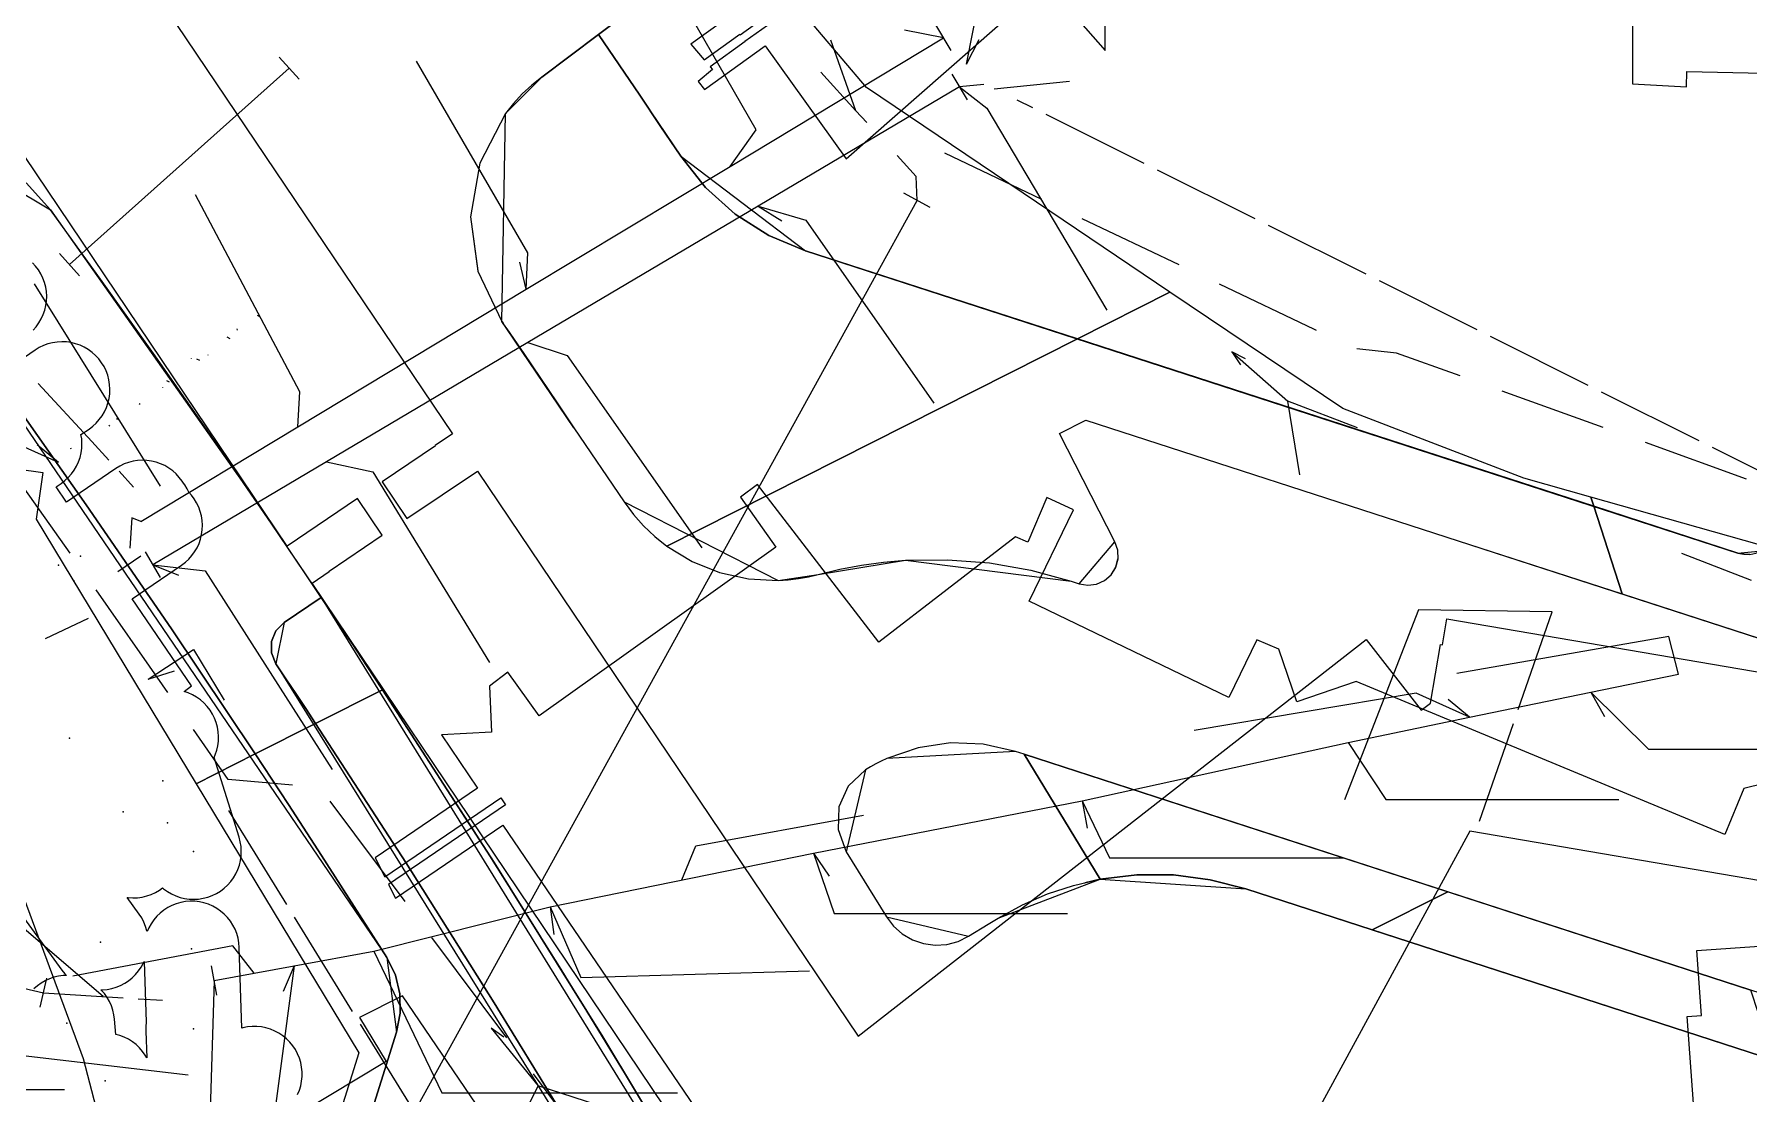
# Model space of a CAD drawing. Header units: metres. Extents: x -3782 to -2031, y 18790 to 19846.
# Drawn here: x -2155 to -2097.5, y 19440.9 to 19476.4 of the extents above; entities that cross this region are included whole.
import ezdxf

# ---------------------------------------------------------------- set-up
doc = ezdxf.new("R2010")
doc.units = ezdxf.units.M
for name, color, linetype in [('BOUNDARY', 7, 'Continuous'), ('CURB', 7, 'Continuous'), ('ELECTR_CABLE', 7, 'Continuous'), ('GRASS', 7, 'Continuous'), ('GROUND', 7, 'Continuous'), ('LOUNGER', 7, 'Continuous'), ('OVERHEAD_POWER_LINE', 7, 'Continuous'), ('ROAD', 7, 'Continuous'), ('SEWER', 7, 'Continuous'), ('SIDEWALK_PATH', 7, 'Continuous'), ('TREE', 7, 'Continuous'), ('WATER_PIPELINE', 7, 'Continuous')]:
    doc.layers.add(name, color=color, linetype=linetype)

msp = doc.modelspace()

# ---------------------------------------------------------------- linework, layer by layer
at = {"layer": 'BOUNDARY'}
msp.add_lwpolyline([(-2113.724, 19351.41), (-2114.618, 19359.509), (-2116.331, 19367.474), (-2118.845, 19375.224), (-2122.134, 19382.678), (-2126.164, 19389.758), (-2130.894, 19396.392), (-2136.274, 19402.511), (-2142.248, 19408.05), (-2148.755, 19412.954), (-2149.772, 19413.642), (-2149.79, 19416.457), (-2149.697, 19418.723), (-2150.151, 19426.606), (-2151.381, 19434.405), (-2153.373, 19442.046), (-2156.108, 19449.452), (-2159.561, 19456.553), (-2163.696, 19463.279), (-2165.05, 19465.255), (-2169.912, 19471.64), (-2171.675, 19473.729), (-2172.426, 19475.476), (-2174.146, 19480.033)], dxfattribs=at)
at = {"layer": 'CURB'}
for points in [[(-2136.109, 19476.368), (-2127.933, 19482.514)], [(-2139.222, 19473.717), (-2138.005, 19474.943), (-2136.109, 19476.368)], [(-2136.109, 19476.368), (-2133.347, 19472.286), (-2129.161, 19469.12), (-2097.905, 19458.994), (-2097.115, 19459.069), (-2082.959, 19466.854), (-2081.318, 19462.537)], [(-2139.176, 19466.503), (-2139.347, 19466.752), (-2139.222, 19473.717)], [(-2158.527, 19472.904), (-2154.478, 19470.489)], [(-2154.478, 19470.489), (-2147.645, 19460.817)], [(-2161.548, 19464.027), (-2160.937, 19468.366), (-2159.14, 19468.818), (-2143.201, 19445.437), (-2142.874, 19442.936), (-2146.418, 19431.631)], [(-2136.932, 19463.193), (-2139.176, 19466.503)], [(-2120.645, 19463.002), (-2119.768, 19463.449)], [(-2119.768, 19463.449), (-2107.282, 19459.404)], [(-2136.932, 19463.193), (-2135.243, 19460.704), (-2130.084, 19458.076)], [(-2118.789, 19459.367), (-2120.645, 19463.002)], [(-2147.645, 19460.817), (-2145.399, 19457.507)], [(-2119.989, 19457.961), (-2118.789, 19459.367)], [(-2107.282, 19459.404), (-2076.98, 19449.587)], [(-2130.084, 19458.076), (-2128.736, 19458.275), (-2125.808, 19458.75)], [(-2125.808, 19458.75), (-2120.255, 19458.047), (-2119.989, 19457.961)], [(-2145.399, 19457.507), (-2146.646, 19456.67), (-2146.92, 19455.285), (-2132.611, 19432.264), (-2128.972, 19430.949)], [(-2145.399, 19457.507), (-2128.957, 19430.911)], [(-2121.839, 19452.253), (-2122.127, 19452.347), (-2126.439, 19452.111)], [(-2121.839, 19452.253), (-2119.282, 19448.066)], [(-2121.839, 19452.253), (-2050.191, 19429.024)], [(-2127.152, 19451.73), (-2127.797, 19448.983), (-2126.453, 19446.804), (-2123.696, 19446.154)], [(-2123.044, 19446.553), (-2122.702, 19446.761), (-2119.281, 19448.066)], [(-2119.281, 19448.066), (-2114.405, 19447.74), (-2050.808, 19427.121)], [(-2123.696, 19446.154), (-2123.044, 19446.553)]]:
    msp.add_lwpolyline(points, dxfattribs=at)
at = {"layer": 'ELECTR_CABLE'}
for points in [[(-2130.819, 19473.171), (-2134.54, 19479.655)], [(-2123.769, 19475.368), (-2123.315, 19477.64)], [(-2124.282, 19475.832), (-2124.798, 19476.688)], [(-2131.69, 19471.95), (-2124.54, 19476.26)], [(-2127.473, 19473.811), (-2128.318, 19476.175)], [(-2124.54, 19476.26), (-2125.844, 19476.509)], [(-2123.769, 19475.368), (-2123.347, 19476.202)], [(-2146.142, 19474.867), (-2146.808, 19475.613)], [(-2138.476, 19469.054), (-2142.203, 19475.476)], [(-2153.84, 19468.66), (-2146.475, 19475.24)], [(-2127.473, 19473.811), (-2128.656, 19475.1)], [(-2124.254, 19475.04), (-2123.746, 19474.18)], [(-2122.844, 19474.543), (-2120.317, 19474.807)], [(-2124, 19474.61), (-2130.75, 19470.62)], [(-2123.191, 19474.689), (-2124, 19474.61)], [(-2124, 19474.61), (-2123.089, 19473.896)], [(-2127.109, 19473.415), (-2127.473, 19473.811)], [(-2123.089, 19473.896), (-2119.06, 19467.133)], [(-2121.538, 19473.906), (-2122.071, 19474.172)], [(-2117.814, 19472.049), (-2121.091, 19473.683)], [(-2131.69, 19471.95), (-2130.819, 19473.171)], [(-2138.53, 19467.83), (-2131.69, 19471.95)], [(-2125.453, 19471.61), (-2126.095, 19472.31)], [(-2121.244, 19470.841), (-2124.494, 19472.391)], [(-2125.425, 19470.81), (-2125.453, 19471.61)], [(-2114.09, 19470.193), (-2117.367, 19471.826)], [(-2146.113, 19464.391), (-2149.617, 19470.994)], [(-2142.33, 19440.174), (-2125.425, 19470.81)], [(-2124.987, 19470.568), (-2125.863, 19471.052)], [(-2130.75, 19470.62), (-2138.47, 19466.05)], [(-2130.75, 19470.62), (-2129.151, 19470.143)], [(-2130.75, 19470.62), (-2129.959, 19470.123)], [(-2116.64, 19468.645), (-2119.89, 19470.195)], [(-2129.151, 19470.143), (-2124.864, 19464.018)], [(-2110.367, 19468.336), (-2113.643, 19469.97)], [(-2138.53, 19467.83), (-2138.476, 19469.054)], [(-2153.507, 19468.287), (-2154.173, 19469.033)], [(-2138.53, 19467.83), (-2138.74, 19468.74)], [(-2150.783, 19461.233), (-2155.017, 19468.012)], [(-2112.101, 19466.481), (-2115.286, 19468)], [(-2106.645, 19466.474), (-2109.919, 19468.113)], [(-2146.18, 19463.22), (-2138.53, 19467.83)], [(-2147.547, 19466.958), (-2147.449, 19466.909)], [(-2148.562, 19466.232), (-2148.464, 19466.182)], [(-2148.204, 19466.464), (-2148.213, 19466.501)], [(-2112.037, 19466.449), (-2112.101, 19466.481)], [(-2102.925, 19464.612), (-2106.198, 19466.25)], [(-2154.204, 19462.027), (-2163.02, 19465.991)], [(-2149.186, 19465.618), (-2149.19, 19465.633)], [(-2138.47, 19466.05), (-2145.22, 19462.05)], [(-2138.47, 19466.05), (-2137.151, 19465.611)], [(-2137.151, 19465.611), (-2132.635, 19459.172)], [(-2109.35, 19465.695), (-2110.677, 19465.839)], [(-2107.218, 19464.928), (-2109.35, 19465.695)], [(-2149.752, 19465.499), (-2149.753, 19465.511)], [(-2149.577, 19465.505), (-2149.478, 19465.456)], [(-2154.894, 19464.676), (-2153.095, 19462.728)], [(-2150.709, 19464.529), (-2150.713, 19464.544)], [(-2150.592, 19464.779), (-2150.493, 19464.73)], [(-2151.508, 19464.003), (-2151.47, 19463.984)], [(-2146.18, 19463.22), (-2146.113, 19464.391)], [(-2102.419, 19463.201), (-2105.807, 19464.42)], [(-2099.204, 19462.749), (-2102.477, 19464.388)], [(-2152.235, 19463.454), (-2152.249, 19463.503)], [(-2153.095, 19462.728), (-2152.518, 19462.102)], [(-2152.523, 19463.277), (-2152.485, 19463.258)], [(-2151.45, 19460.05), (-2146.18, 19463.22)], [(-2154.204, 19462.027), (-2154.922, 19462.624)], [(-2153.786, 19462.469), (-2153.795, 19462.506)], [(-2097.619, 19461.474), (-2101.007, 19462.693)], [(-2095.483, 19460.887), (-2098.756, 19462.526)], [(-2154.261, 19461.987), (-2154.265, 19462.001)], [(-2152.179, 19461.734), (-2151.689, 19461.204)], [(-2145.22, 19462.05), (-2151.05, 19458.6)], [(-2145.22, 19462.05), (-2143.666, 19461.709)], [(-2143.666, 19461.709), (-2139.759, 19455.328)], [(-2153.813, 19458.985), (-2155.549, 19461.436)], [(-2151.754, 19460.176), (-2151.817, 19459.162)], [(-2151.45, 19460.05), (-2151.754, 19460.176)], [(-2151.448, 19458.892), (-2152.219, 19458.365)], [(-2151.305, 19459.03), (-2150.795, 19458.17)], [(-2151.05, 19458.6), (-2149.288, 19458.402)], [(-2151.05, 19458.6), (-2150.184, 19458.251)], [(-2149.288, 19458.402), (-2145.033, 19451.737)], [(-2152.528, 19457.169), (-2152.946, 19457.76)], [(-2151.155, 19455.198), (-2152.528, 19457.169)], [(-2108.615, 19457.094), (-2111.095, 19450.726)], [(-2104.129, 19457.026), (-2108.615, 19457.094)], [(-2105.267, 19453.754), (-2104.129, 19457.026)], [(-2153.215, 19456.795), (-2154.656, 19456.114)], [(-2100.224, 19456.2), (-2107.325, 19454.954)], [(-2099.9, 19454.94), (-2100.224, 19456.2)], [(-2151.207, 19454.768), (-2149.682, 19455.759)], [(-2149.682, 19455.759), (-2148.657, 19454.061)], [(-2151.207, 19454.768), (-2150.316, 19455.049)], [(-2150.541, 19454.316), (-2151.155, 19455.198)], [(-2102.84, 19454.33), (-2099.9, 19454.94)], [(-2108.696, 19454.297), (-2116.131, 19453.05)], [(-2106.9, 19453.49), (-2108.696, 19454.297)], [(-2106.9, 19453.49), (-2102.84, 19454.33)], [(-2102.84, 19454.33), (-2100.898, 19452.417)], [(-2102.84, 19454.33), (-2102.374, 19453.52)], [(-2106.9, 19453.49), (-2107.619, 19454.087)], [(-2148.515, 19451.407), (-2149.684, 19453.085)], [(-2110.97, 19452.65), (-2106.9, 19453.49)], [(-2106.569, 19450.009), (-2105.431, 19453.281)], [(-2119.89, 19450.69), (-2110.97, 19452.65)], [(-2110.97, 19452.65), (-2109.708, 19450.737)], [(-2100.898, 19452.417), (-2093.118, 19452.417)], [(-2146.367, 19451.221), (-2148.515, 19451.407)], [(-2142.587, 19447.318), (-2145.099, 19450.685)], [(-2128.9, 19448.94), (-2119.89, 19450.69)], [(-2119.89, 19450.69), (-2118.968, 19448.777)], [(-2119.89, 19450.69), (-2119.724, 19449.771)], [(-2109.708, 19450.737), (-2101.893, 19450.737)], [(-2148.509, 19450.366), (-2146.566, 19447.214)], [(-2132.846, 19449.187), (-2127.225, 19450.207)], [(-2137.73, 19447.14), (-2128.9, 19448.94)], [(-2133.315, 19448.04), (-2132.846, 19449.187)], [(-2128.9, 19448.94), (-2128.204, 19446.914)], [(-2128.9, 19448.94), (-2128.371, 19448.17)], [(-2118.968, 19448.777), (-2111.103, 19448.777)], [(-2152.715, 19444.135), (-2156.625, 19447.469)], [(-2146.303, 19446.788), (-2144.36, 19443.636)], [(-2143.64, 19445.65), (-2137.73, 19447.14)], [(-2137.73, 19447.14), (-2136.695, 19444.774)], [(-2137.73, 19447.14), (-2137.598, 19446.215)], [(-2128.204, 19446.914), (-2120.382, 19446.914)], [(-2139.178, 19442.748), (-2141.69, 19446.115)], [(-2148.362, 19445.835), (-2153.729, 19444.815)], [(-2147.65, 19444.915), (-2148.362, 19445.835)], [(-2146.31, 19445.16), (-2143.64, 19445.65)], [(-2143.64, 19445.65), (-2141.359, 19440.904)], [(-2158.025, 19445.031), (-2154.71, 19444.26)], [(-2148.9, 19444.178), (-2149.08, 19445.162)], [(-2148.99, 19444.67), (-2146.31, 19445.16)], [(-2146.31, 19445.16), (-2147.244, 19438.117)], [(-2146.31, 19445.16), (-2146.676, 19444.301)], [(-2136.695, 19444.774), (-2129.035, 19445)], [(-2154.823, 19443.773), (-2154.597, 19444.747)], [(-2148.99, 19444.67), (-2149.137, 19439.957)], [(-2154.71, 19444.26), (-2152.041, 19444.093)], [(-2151.541, 19444.061), (-2150.72, 19444.01)], [(-2144.098, 19443.21), (-2142.154, 19440.057)], [(-2157.023, 19442.345), (-2149.857, 19441.512)], [(-2137.397, 19440.361), (-2138.281, 19441.546)], [(-2155.993, 19441.014), (-2154.009, 19441.014)], [(-2141.359, 19440.904), (-2133.451, 19440.904)]]:
    msp.add_lwpolyline(points, dxfattribs=at)
at = {"layer": 'GRASS'}
for points in [[(-2121.864, 19471.049), (-2127.119, 19474.589), (-2130.385, 19478.45), (-2127.993, 19482.469), (-2136.109, 19476.368), (-2135.414, 19475.351), (-2134.722, 19474.331), (-2134.033, 19473.31), (-2133.347, 19472.286), (-2132.512, 19471.238), (-2131.521, 19470.35), (-2130.397, 19469.638), (-2129.161, 19469.12), (-2120.051, 19466.169), (-2116.945, 19467.736)], [(-2159.14, 19468.818), (-2159.35, 19469.029), (-2159.607, 19469.167), (-2159.894, 19469.225), (-2160.19, 19469.196), (-2160.465, 19469.082), (-2160.69, 19468.895), (-2160.851, 19468.652), (-2160.937, 19468.366), (-2161.548, 19464.027), (-2161.216, 19463.98), (-2161.406, 19462.632), (-2154.736, 19461.691), (-2154.956, 19460.132), (-2149.592, 19451.261), (-2147.612, 19452.26), (-2150.418, 19456.452), (-2153.275, 19460.61), (-2156.182, 19464.732)], [(-2116.945, 19467.736), (-2120.051, 19466.169), (-2102.735, 19460.559), (-2102.834, 19460.863), (-2105.077, 19461.497), (-2111.147, 19463.831)], [(-2102.834, 19460.863), (-2102.735, 19460.559), (-2097.905, 19458.994), (-2097.705, 19458.951), (-2097.502, 19458.95), (-2097.304, 19458.99), (-2097.115, 19459.069), (-2082.959, 19466.854), (-2083.163, 19467.343), (-2089.454, 19463.725), (-2093.492, 19461.495), (-2097.178, 19459.265)], [(-2145.399, 19457.507), (-2146.646, 19456.67), (-2146.925, 19456.389), (-2147.069, 19456.034), (-2147.07, 19455.651), (-2146.92, 19455.285), (-2146.586, 19454.784), (-2146.253, 19454.284), (-2145.921, 19453.783), (-2145.59, 19453.281), (-2143.343, 19454.415), (-2143.854, 19455.19), (-2144.368, 19455.963), (-2144.883, 19456.736)], [(-2143.343, 19454.415), (-2145.59, 19453.281), (-2142.562, 19448.623), (-2139.597, 19443.924), (-2136.696, 19439.187), (-2133.858, 19434.41), (-2131.622, 19435.539), (-2134.458, 19440.316), (-2137.357, 19445.055), (-2140.319, 19449.755)], [(-2147.612, 19452.26), (-2149.592, 19451.261), (-2144.139, 19442.243), (-2147.658, 19431.02), (-2148.127, 19427.21), (-2146.952, 19427.803), (-2146.75, 19429.977), (-2146.7, 19430.397), (-2146.628, 19430.813), (-2146.534, 19431.225), (-2146.418, 19431.631), (-2142.874, 19442.936), (-2142.748, 19443.576), (-2142.762, 19444.222), (-2142.914, 19444.85), (-2143.201, 19445.437), (-2144.292, 19447.151), (-2145.39, 19448.859), (-2146.497, 19450.563)], [(-2121.839, 19452.253), (-2119.282, 19448.066), (-2118.054, 19448.212), (-2116.823, 19448.206), (-2115.602, 19448.048), (-2114.405, 19447.74), (-2110.166, 19446.366), (-2107.63, 19447.646)], [(-2107.63, 19447.646), (-2110.166, 19446.366), (-2096.703, 19442.001), (-2097.467, 19444.351)]]:
    msp.add_lwpolyline(points, close=True, dxfattribs=at)
at = {"layer": 'GROUND'}
for points in [[(-2097.502, 19458.95), (-2097.705, 19458.951), (-2097.905, 19458.994), (-2102.735, 19460.559), (-2120.051, 19466.169), (-2129.161, 19469.12), (-2130.397, 19469.638), (-2131.521, 19470.35), (-2132.512, 19471.238), (-2133.347, 19472.286), (-2134.033, 19473.31), (-2134.722, 19474.331), (-2135.414, 19475.351), (-2136.109, 19476.368), (-2127.993, 19482.469)], [(-2156.182, 19464.732), (-2153.275, 19460.61), (-2150.418, 19456.452), (-2147.612, 19452.26), (-2146.497, 19450.563), (-2145.39, 19448.859), (-2144.292, 19447.151), (-2143.201, 19445.437), (-2142.914, 19444.85), (-2142.762, 19444.222), (-2142.748, 19443.576), (-2142.874, 19442.936), (-2146.418, 19431.631)], [(-2136.696, 19439.187), (-2139.597, 19443.924), (-2142.562, 19448.623), (-2145.59, 19453.281), (-2145.921, 19453.783), (-2146.253, 19454.284), (-2146.586, 19454.784), (-2146.92, 19455.285), (-2147.07, 19455.651), (-2147.069, 19456.034), (-2146.925, 19456.389), (-2146.646, 19456.67), (-2145.399, 19457.507), (-2144.883, 19456.736), (-2144.368, 19455.963), (-2143.854, 19455.19), (-2143.343, 19454.415), (-2139.601, 19448.629), (-2135.955, 19442.782), (-2132.407, 19436.876)], [(-2096.703, 19442.001), (-2114.405, 19447.74), (-2115.602, 19448.048), (-2116.823, 19448.206), (-2118.054, 19448.212), (-2119.281, 19448.066), (-2119.795, 19447.948), (-2119.282, 19448.066), (-2121.839, 19452.253), (-2097.467, 19444.351)], [(-2151.381, 19434.405), (-2153.373, 19442.046), (-2156.108, 19449.452)]]:
    msp.add_lwpolyline(points, dxfattribs=at)
at = {"layer": 'LOUNGER'}
msp.add_point((-2150.551, 19449.957), dxfattribs=at)
at = {"layer": 'OVERHEAD_POWER_LINE'}
for points in [[(-2114.875, 19465.73), (-2112.993, 19464.085)], [(-2114.411, 19465.503), (-2114.875, 19465.73)], [(-2114.875, 19465.73), (-2114.586, 19465.3)], [(-2112.592, 19461.617), (-2112.993, 19464.085)], [(-2110.661, 19463.185), (-2112.993, 19464.085)], [(-2099.796, 19458.989), (-2097.464, 19458.089)], [(-2139.702, 19443.079), (-2138.122, 19441.141)], [(-2139.283, 19442.777), (-2139.702, 19443.079)], [(-2139.228, 19438.899), (-2138.122, 19441.141)], [(-2135.742, 19440.375), (-2138.122, 19441.141)]]:
    msp.add_lwpolyline(points, dxfattribs=at)
at = {"layer": 'ROAD'}
for points in [[(-2127.994, 19482.469), (-2136.109, 19476.368), (-2138.005, 19474.943), (-2138.342, 19474.67), (-2138.658, 19474.374), (-2138.951, 19474.056), (-2138.952, 19474.056), (-2139.221, 19473.718), (-2139.222, 19473.716), (-2140.087, 19472.059), (-2140.088, 19472.056), (-2140.398, 19470.256), (-2140.398, 19470.253), (-2140.153, 19468.444), (-2140.152, 19468.441), (-2139.348, 19466.753), (-2139.347, 19466.752), (-2139.305, 19466.69), (-2139.262, 19466.628), (-2139.219, 19466.566), (-2139.177, 19466.504), (-2138.612, 19465.678), (-2138.05, 19464.851), (-2137.49, 19464.023), (-2136.932, 19463.193), (-2135.243, 19460.705), (-2135.243, 19460.704), (-2134.934, 19460.289), (-2134.592, 19459.903), (-2134.591, 19459.902), (-2134.217, 19459.547), (-2134.216, 19459.547), (-2133.812, 19459.225), (-2133.811, 19459.224), (-2132.962, 19458.708), (-2132.961, 19458.707), (-2132.045, 19458.34), (-2132.043, 19458.339), (-2131.079, 19458.127), (-2131.077, 19458.127), (-2130.085, 19458.077), (-2130.083, 19458.077), (-2129.744, 19458.097), (-2129.743, 19458.097), (-2129.405, 19458.137), (-2129.404, 19458.138), (-2129.069, 19458.197), (-2129.068, 19458.197), (-2128.736, 19458.275), (-2128.014, 19458.448), (-2127.284, 19458.585), (-2126.548, 19458.686), (-2125.808, 19458.75), (-2124.4, 19458.771), (-2122.999, 19458.66), (-2121.615, 19458.419), (-2121.614, 19458.418), (-2120.256, 19458.048), (-2120.255, 19458.047), (-2119.989, 19457.961), (-2119.988, 19457.961), (-2119.698, 19457.913), (-2119.695, 19457.912), (-2119.41, 19457.95), (-2119.407, 19457.951), (-2119.145, 19458.068), (-2119.142, 19458.07), (-2118.921, 19458.262), (-2118.919, 19458.265), (-2118.763, 19458.514), (-2118.762, 19458.516), (-2118.688, 19458.794), (-2118.687, 19458.797), (-2118.695, 19459.084), (-2118.696, 19459.087), (-2118.789, 19459.366), (-2118.79, 19459.367), (-2120.644, 19463.001), (-2120.644, 19463.002), (-2119.769, 19463.449), (-2119.768, 19463.449), (-2119.767, 19463.449), (-2107.282, 19459.404), (-2101.781, 19457.622), (-2076.981, 19449.588)], [(-2132.407, 19436.876), (-2135.956, 19442.782), (-2139.601, 19448.629), (-2143.343, 19454.415), (-2143.855, 19455.19), (-2144.368, 19455.963), (-2144.883, 19456.736), (-2145.399, 19457.507), (-2145.958, 19458.337), (-2146.518, 19459.165), (-2147.081, 19459.992), (-2147.645, 19460.818), (-2149.328, 19463.254), (-2151.027, 19465.678), (-2152.744, 19468.09), (-2154.478, 19470.489), (-2154.479, 19470.49), (-2155.289, 19471.394)]]:
    msp.add_lwpolyline(points, dxfattribs=at)
at = {"layer": 'SEWER'}
for points in [[(-2130.438, 19476.674), (-2131.193, 19476.132), (-2131.191, 19476.128), (-2132.366, 19475.285), (-2132.286, 19475.191), (-2132.762, 19474.789), (-2132.552, 19474.529), (-2130.515, 19475.99), (-2127.8, 19472.206), (-2121.093, 19478.092), (-2119.114, 19475.837), (-2119.114, 19478.837)], [(-2101.444, 19477.715), (-2101.444, 19474.715), (-2099.628, 19474.609), (-2099.616, 19475.133), (-2090.38, 19474.923)], [(-2131.39, 19477.209), (-2133.009, 19476.047), (-2132.566, 19475.523), (-2131.371, 19476.38), (-2131.355, 19476.358), (-2130.6, 19476.899)], [(-2155.061, 19466.46), (-2154.957, 19466.577), (-2154.864, 19466.704), (-2154.785, 19466.839), (-2154.719, 19466.982), (-2154.667, 19467.13), (-2154.63, 19467.283), (-2154.609, 19467.438), (-2154.602, 19467.595), (-2154.611, 19467.752), (-2154.636, 19467.907), (-2154.675, 19468.059), (-2154.729, 19468.206), (-2154.798, 19468.348), (-2154.88, 19468.482), (-2154.974, 19468.607), (-2155.081, 19468.722)], [(-2146.192, 19440.849), (-2146.132, 19440.994), (-2146.086, 19441.144), (-2146.056, 19441.298), (-2146.041, 19441.454), (-2146.041, 19441.611), (-2146.056, 19441.768), (-2146.087, 19441.922), (-2146.133, 19442.072), (-2146.193, 19442.217), (-2146.267, 19442.355), (-2146.355, 19442.486), (-2146.454, 19442.607), (-2146.566, 19442.718), (-2146.687, 19442.817), (-2146.818, 19442.904), (-2146.956, 19442.978), (-2147.101, 19443.038), (-2147.252, 19443.084), (-2147.406, 19443.114), (-2147.562, 19443.129), (-2147.719, 19443.129), (-2147.875, 19443.114), (-2148.029, 19443.083), (-2148.062, 19443.073), (-2148.149, 19445.779), (-2148.161, 19445.935), (-2148.189, 19446.09), (-2148.232, 19446.241), (-2148.29, 19446.387), (-2148.362, 19446.527), (-2148.447, 19446.659), (-2148.544, 19446.782), (-2148.653, 19446.895), (-2148.773, 19446.996), (-2148.902, 19447.086), (-2149.039, 19447.162), (-2149.183, 19447.225), (-2149.332, 19447.273), (-2149.486, 19447.306), (-2149.642, 19447.324), (-2149.799, 19447.327), (-2149.955, 19447.314), (-2150.11, 19447.286), (-2150.261, 19447.243), (-2150.407, 19447.186), (-2150.547, 19447.114), (-2150.679, 19447.029), (-2150.802, 19446.932), (-2150.915, 19446.823), (-2151.016, 19446.703), (-2151.106, 19446.574), (-2151.182, 19446.437), (-2151.238, 19446.308), (-2151.242, 19446.331), (-2151.286, 19446.482), (-2151.345, 19446.627), (-2151.418, 19446.766), (-2151.504, 19446.898), (-2151.908, 19447.453), (-2151.872, 19447.448), (-2151.715, 19447.439), (-2151.558, 19447.445), (-2151.403, 19447.467), (-2151.25, 19447.503), (-2151.102, 19447.555), (-2150.959, 19447.621), (-2150.824, 19447.7), (-2150.719, 19447.777), (-2150.684, 19447.746), (-2150.557, 19447.654), (-2150.422, 19447.574), (-2150.279, 19447.508), (-2150.131, 19447.457), (-2149.979, 19447.42), (-2149.823, 19447.398), (-2149.666, 19447.392), (-2149.509, 19447.401), (-2149.354, 19447.425), (-2149.202, 19447.465), (-2149.055, 19447.519), (-2148.914, 19447.587), (-2148.78, 19447.669), (-2148.654, 19447.764), (-2148.539, 19447.87), (-2148.434, 19447.987), (-2148.342, 19448.114), (-2148.262, 19448.25), (-2148.196, 19448.392), (-2148.145, 19448.54), (-2148.108, 19448.693), (-2148.086, 19448.849), (-2148.08, 19449.006), (-2148.089, 19449.162), (-2148.113, 19449.317), (-2148.153, 19449.469), (-2148.991, 19452.148), (-2148.952, 19452.234), (-2148.902, 19452.383), (-2148.866, 19452.536), (-2148.846, 19452.692), (-2148.842, 19452.849), (-2148.852, 19453.005), (-2148.878, 19453.16), (-2148.919, 19453.312), (-2148.975, 19453.459), (-2149.045, 19453.599), (-2149.128, 19453.732), (-2149.224, 19453.857), (-2149.332, 19453.971), (-2149.45, 19454.074), (-2149.578, 19454.165), (-2149.714, 19454.244), (-2149.857, 19454.308), (-2149.995, 19454.354), (-2149.746, 19454.542), (-2151.734, 19457.462), (-2150.08, 19458.588), (-2149.955, 19458.682), (-2149.84, 19458.789), (-2149.735, 19458.906), (-2149.643, 19459.033), (-2149.563, 19459.168), (-2149.497, 19459.311), (-2149.446, 19459.459), (-2149.409, 19459.612), (-2149.387, 19459.767), (-2149.381, 19459.924), (-2149.39, 19460.081), (-2149.414, 19460.236), (-2149.454, 19460.388), (-2149.508, 19460.535), (-2149.576, 19460.677), (-2149.658, 19460.811), (-2149.753, 19460.936), (-2149.837, 19461.028), (-2149.891, 19461.14), (-2149.973, 19461.274), (-2150.021, 19461.337), (-2150.062, 19461.404), (-2150.157, 19461.529), (-2150.263, 19461.645), (-2150.38, 19461.749), (-2150.507, 19461.842), (-2150.643, 19461.921), (-2150.785, 19461.987), (-2150.933, 19462.039), (-2151.086, 19462.076), (-2151.242, 19462.097), (-2151.398, 19462.104), (-2151.555, 19462.095), (-2151.71, 19462.07), (-2151.862, 19462.031), (-2152.01, 19461.977), (-2152.151, 19461.908), (-2152.285, 19461.826), (-2153.938, 19460.701), (-2154.288, 19461.215), (-2154.122, 19461.328), (-2153.996, 19461.423), (-2153.881, 19461.529), (-2153.776, 19461.646), (-2153.684, 19461.773), (-2153.604, 19461.909), (-2153.538, 19462.051), (-2153.487, 19462.2), (-2153.45, 19462.352), (-2153.428, 19462.508), (-2153.422, 19462.665), (-2153.431, 19462.821), (-2153.454, 19462.966), (-2153.185, 19463.149), (-2153.06, 19463.243), (-2152.944, 19463.35), (-2152.84, 19463.467), (-2152.747, 19463.594), (-2152.668, 19463.729), (-2152.602, 19463.872), (-2152.55, 19464.02), (-2152.513, 19464.173), (-2152.492, 19464.328), (-2152.485, 19464.485), (-2152.494, 19464.642), (-2152.519, 19464.797), (-2152.558, 19464.949), (-2152.612, 19465.096), (-2152.681, 19465.238), (-2152.763, 19465.372), (-2152.857, 19465.497), (-2152.964, 19465.612), (-2153.081, 19465.717), (-2153.208, 19465.809), (-2153.343, 19465.889), (-2153.486, 19465.955), (-2153.634, 19466.006), (-2153.787, 19466.043), (-2153.942, 19466.065), (-2154.099, 19466.071), (-2154.256, 19466.062), (-2154.411, 19466.038), (-2154.563, 19465.998), (-2154.71, 19465.944), (-2154.852, 19465.876), (-2154.986, 19465.794), (-2156.639, 19464.668)], [(-2096.347, 19451.44), (-2097.708, 19451.102), (-2098.344, 19449.568), (-2110.708, 19454.688), (-2112.697, 19454.011), (-2113.299, 19455.778), (-2114.031, 19456.09), (-2114.969, 19454.15), (-2121.663, 19457.383), (-2120.183, 19460.446), (-2121.077, 19460.849), (-2121.711, 19459.359), (-2122.122, 19459.534), (-2126.708, 19456.002), (-2130.777, 19461.285), (-2131.342, 19460.86), (-2130.154, 19459.191), (-2138.098, 19453.54), (-2139.139, 19455.004), (-2139.764, 19454.535), (-2139.686, 19452.989), (-2141.373, 19452.904), (-2140.159, 19451.12), (-2143.594, 19448.783), (-2143.269, 19448.142), (-2139.377, 19450.791), (-2139.221, 19450.562), (-2143.143, 19447.892), (-2142.91, 19447.433), (-2139.315, 19449.88), (-2124.23, 19427.718)], [(-2155.858, 19447.444), (-2154.092, 19445.016), (-2153.993, 19444.893), (-2153.94, 19444.839), (-2154.053, 19444.836), (-2154.208, 19444.815), (-2154.361, 19444.78), (-2154.51, 19444.73), (-2154.653, 19444.665), (-2154.789, 19444.587), (-2154.917, 19444.495), (-2155.035, 19444.392)], [(-2089.957, 19438.156), (-2099.174, 19437.482), (-2099.611, 19443.466), (-2099.129, 19443.502), (-2099.279, 19445.678), (-2092.514, 19446.143)], [(-2130.747, 19426.629), (-2142.678, 19444.158), (-2144.114, 19443.432), (-2143.225, 19441.952), (-2147.916, 19439.133)]]:
    msp.add_lwpolyline(points, dxfattribs=at)
msp.add_lwpolyline([(-2152.669, 19444.234), (-2152.773, 19444.352), (-2152.78, 19444.358), (-2152.734, 19444.358), (-2152.578, 19444.372), (-2152.424, 19444.401), (-2152.273, 19444.445), (-2152.127, 19444.504), (-2151.988, 19444.577), (-2151.857, 19444.663), (-2151.735, 19444.761), (-2151.622, 19444.871), (-2151.522, 19444.992), (-2151.433, 19445.121), (-2151.358, 19445.259), (-2151.335, 19445.312), (-2151.27, 19443.271), (-2151.284, 19443.135), (-2151.285, 19442.978), (-2151.246, 19442.076), (-2151.298, 19442.166), (-2151.389, 19442.295), (-2151.492, 19442.413), (-2151.606, 19442.521), (-2151.73, 19442.617), (-2151.863, 19442.701), (-2152.004, 19442.771), (-2152.15, 19442.827), (-2152.288, 19442.864), (-2152.329, 19443.37), (-2152.349, 19443.525), (-2152.385, 19443.678), (-2152.435, 19443.827), (-2152.5, 19443.97), (-2152.578, 19444.106)], close=True, dxfattribs=at)
at = {"layer": 'SIDEWALK_PATH'}
for points in [[(-2120.051, 19466.169), (-2129.161, 19469.12), (-2130.397, 19469.638), (-2131.521, 19470.35), (-2132.512, 19471.238), (-2133.347, 19472.286), (-2134.033, 19473.31), (-2134.722, 19474.331), (-2135.414, 19475.351), (-2136.109, 19476.368), (-2138.005, 19474.943), (-2138.342, 19474.67), (-2138.658, 19474.374), (-2138.951, 19474.056), (-2139.222, 19473.717), (-2140.087, 19472.058), (-2140.399, 19470.255), (-2140.153, 19468.442), (-2139.347, 19466.752), (-2139.304, 19466.69), (-2139.262, 19466.628), (-2139.219, 19466.566), (-2139.176, 19466.503), (-2138.612, 19465.678), (-2138.05, 19464.851), (-2137.49, 19464.022), (-2136.932, 19463.193), (-2135.243, 19460.704), (-2134.934, 19460.289), (-2134.591, 19459.903), (-2134.217, 19459.547), (-2133.812, 19459.224)], [(-2102.735, 19460.559), (-2120.051, 19466.169), (-2133.812, 19459.224), (-2132.962, 19458.707), (-2132.044, 19458.339), (-2131.078, 19458.127), (-2130.084, 19458.076), (-2129.743, 19458.097), (-2129.404, 19458.137), (-2129.068, 19458.197), (-2128.736, 19458.275), (-2128.014, 19458.448), (-2127.284, 19458.585), (-2126.548, 19458.686), (-2125.808, 19458.75), (-2124.4, 19458.771), (-2122.999, 19458.66), (-2121.614, 19458.418), (-2120.255, 19458.047), (-2119.989, 19457.961), (-2119.696, 19457.912), (-2119.408, 19457.95), (-2119.143, 19458.068), (-2118.919, 19458.263), (-2118.762, 19458.515), (-2118.687, 19458.795), (-2118.695, 19459.085), (-2118.789, 19459.367), (-2120.645, 19463.002), (-2119.768, 19463.449), (-2107.282, 19459.404), (-2101.781, 19457.622)], [(-2121.839, 19452.253), (-2122.127, 19452.347), (-2123.207, 19452.589), (-2124.305, 19452.63), (-2125.392, 19452.47), (-2126.439, 19452.111), (-2126.623, 19452.024), (-2126.803, 19451.932), (-2126.98, 19451.834), (-2127.154, 19451.729), (-2127.729, 19451.186), (-2128.042, 19450.489), (-2128.071, 19449.725), (-2127.797, 19448.983), (-2126.453, 19446.804), (-2126.213, 19446.49), (-2125.92, 19446.232), (-2125.582, 19446.035), (-2125.209, 19445.907), (-2124.818, 19445.855), (-2124.428, 19445.88), (-2124.05, 19445.98), (-2123.696, 19446.154), (-2123.044, 19446.553), (-2122.702, 19446.761), (-2121.895, 19447.205), (-2121.052, 19447.571), (-2120.179, 19447.859), (-2119.282, 19448.066)]]:
    msp.add_lwpolyline(points, close=True, dxfattribs=at)
for points in [[(-2156.182, 19464.732), (-2153.275, 19460.61), (-2150.418, 19456.452), (-2147.612, 19452.26), (-2145.59, 19453.281), (-2145.921, 19453.783), (-2146.253, 19454.284), (-2146.586, 19454.784), (-2146.92, 19455.285), (-2147.07, 19455.651), (-2147.069, 19456.034), (-2146.925, 19456.389), (-2146.646, 19456.67), (-2145.399, 19457.507), (-2145.958, 19458.337), (-2146.518, 19459.165), (-2147.081, 19459.992), (-2147.645, 19460.817), (-2149.327, 19463.254), (-2151.027, 19465.678), (-2152.744, 19468.09), (-2154.478, 19470.489), (-2155.289, 19471.394)], [(-2097.502, 19458.95), (-2097.705, 19458.951), (-2097.905, 19458.994), (-2102.735, 19460.559), (-2101.781, 19457.622), (-2076.98, 19449.587)], [(-2136.696, 19439.187), (-2139.597, 19443.924), (-2142.562, 19448.623), (-2145.59, 19453.281), (-2147.612, 19452.26), (-2146.497, 19450.563), (-2145.39, 19448.859), (-2144.292, 19447.151), (-2143.201, 19445.437), (-2142.914, 19444.85), (-2142.762, 19444.222), (-2142.748, 19443.576), (-2142.874, 19442.936), (-2146.418, 19431.631)]]:
    msp.add_lwpolyline(points, dxfattribs=at)
at = {"layer": 'TREE'}
for p in [(-2153.469, 19458.894), (-2154.207, 19458.583), (-2153.695, 19458.063), (-2153.837, 19452.793), (-2150.713, 19451.366), (-2152.041, 19450.324), (-2149.68, 19448.992), (-2152.798, 19445.957), (-2149.748, 19445.728), (-2153.924, 19443.241), (-2149.687, 19443.047), (-2152.647, 19441.306)]:
    msp.add_point(p, dxfattribs=at)
at = {"layer": 'WATER_PIPELINE'}
for points in [[(-2154.873, 19483.571), (-2141.001, 19462.986), (-2141.582, 19462.595), (-2141.572, 19462.58), (-2143.357, 19461.377), (-2142.528, 19460.148), (-2140.163, 19461.742), (-2127.399, 19442.802), (-2110.367, 19456.091), (-2108.521, 19453.726), (-2108.215, 19453.959), (-2107.879, 19455.93), (-2107.813, 19455.918), (-2107.663, 19456.793), (-2090.314, 19453.825)], [(-2131.864, 19437.439), (-2145.709, 19457.983), (-2145.129, 19458.374), (-2145.139, 19458.389), (-2143.356, 19459.591), (-2144.184, 19460.82), (-2146.547, 19459.227), (-2160.323, 19479.669)], [(-2096.688, 19447.936), (-2106.891, 19449.675), (-2112.657, 19439.088), (-2115.291, 19440.523), (-2113.44, 19438.162), (-2119.259, 19433.598), (-2115.596, 19426.711), (-2117.453, 19425.723), (-2113.555, 19417.339), (-2114.189, 19417.044), (-2114.188, 19417.041), (-2116.14, 19416.134), (-2115.509, 19414.776), (-2112.922, 19415.979), (-2106.698, 19402.591), (-2105.716, 19402.656), (-2105.524, 19399.787), (-2105.488, 19399.672), (-2102.663, 19400.59), (-2100.229, 19393.096)]]:
    msp.add_lwpolyline(points, dxfattribs=at)

doc.saveas('drawing.dxf')
